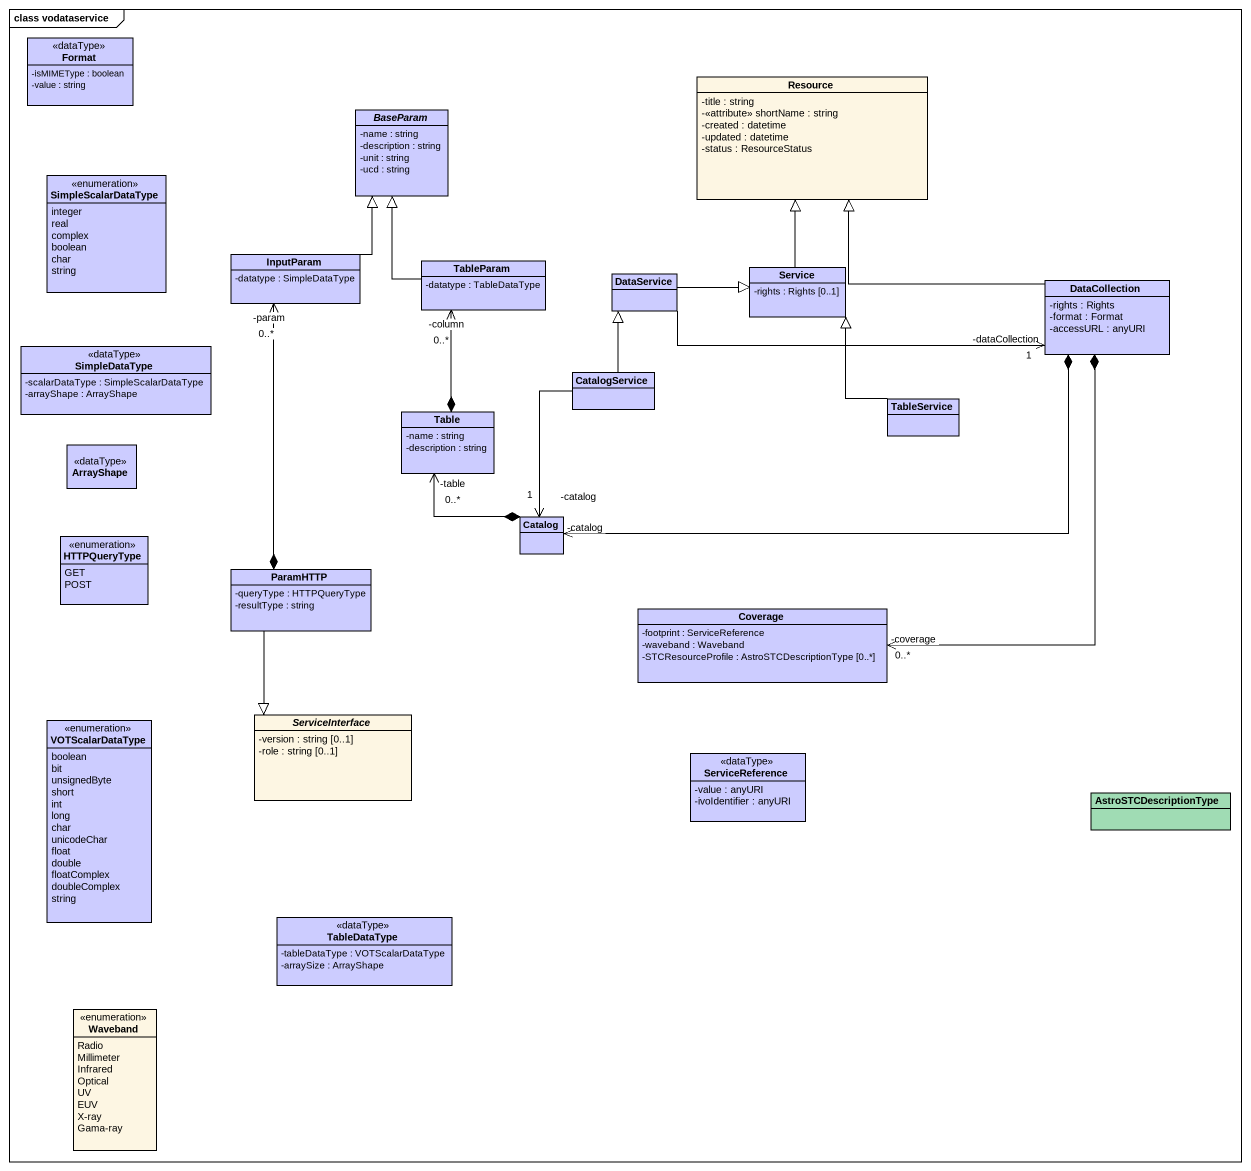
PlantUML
@startuml
mainframe class vodataservice
hide circle
hide empty members
skinparam classAttributeIconSize 0
class Format <<dataType>> #CCCCFF {
  -isMIMEType : boolean
  -value : string
}
class Resource {
  -title : string
  -<<attribute>> shortName : string
  -created : datetime
  -updated : datetime
  -status : ResourceStatus
}
abstract class BaseParam #CCCCFF {
  -name : string
  -description : string
  -unit : string
  -ucd : string
}
enum SimpleScalarDataType #CCCCFF {
  integer
  real
  complex
  boolean
  char
  string
}
class InputParam #CCCCFF {
  -datatype : SimpleDataType
}
class TableParam #CCCCFF {
  -datatype : TableDataType
}
class DataService #CCCCFF
class Service #CCCCFF {
  -rights : Rights [0..1]
}
class DataCollection #CCCCFF {
  -rights : Rights
  -format : Format
  -accessURL : anyURI
}
class SimpleDataType <<dataType>> #CCCCFF {
  -scalarDataType : SimpleScalarDataType
  -arrayShape : ArrayShape
}
class CatalogService #CCCCFF
class Table #CCCCFF {
  -name : string
  -description : string
}
class TableService #CCCCFF
class ArrayShape <<dataType>> #CCCCFF
enum HTTPQueryType #CCCCFF {
  GET
  POST
}
class Catalog #CCCCFF
class ParamHTTP #CCCCFF {
  -queryType : HTTPQueryType
  -resultType : string
}
class Coverage #CCCCFF {
  -footprint : ServiceReference
  -waveband : Waveband
  -STCResourceProfile : AstroSTCDescriptionType [0..*]
}
enum VOTScalarDataType #CCCCFF {
  boolean
  bit
  unsignedByte
  short
  int
  long
  char
  unicodeChar
  float
  double
  floatComplex
  doubleComplex
  string
}
abstract class ServiceInterface {
  -version : string [0..1]
  -role : string [0..1]
}
class ServiceReference <<dataType>> #CCCCFF {
  -value : anyURI
  -ivoIdentifier : anyURI
}
class AstroSTCDescriptionType #A0DCB4
class TableDataType <<dataType>> #CCCCFF {
  -tableDataType : VOTScalarDataType
  -arraySize : ArrayShape
}
enum Waveband {
  Radio
  Millimeter
  Infrared
  Optical
  UV
  EUV
  X-ray
  Gama-ray
}
InputParam -up-|> BaseParam
TableParam -up-|> BaseParam
DataService -right-|> Service
DataService -right-> "-dataCollection\n1" DataCollection
Service -up-|> Resource
DataCollection -up-|> Resource
DataCollection *-left-> "-catalog" Catalog
DataCollection *--> "-coverage\n0..*" Coverage
CatalogService -up-|> DataService
CatalogService --> "-catalog\n1" Catalog
Table *-up-> "-column\n0..*" TableParam
TableService -up-|> Service
Catalog *-up-> "-table\n0..*" Table
ParamHTTP *-up-> "-param\n0..*" InputParam
ParamHTTP --|> ServiceInterface
@enduml
